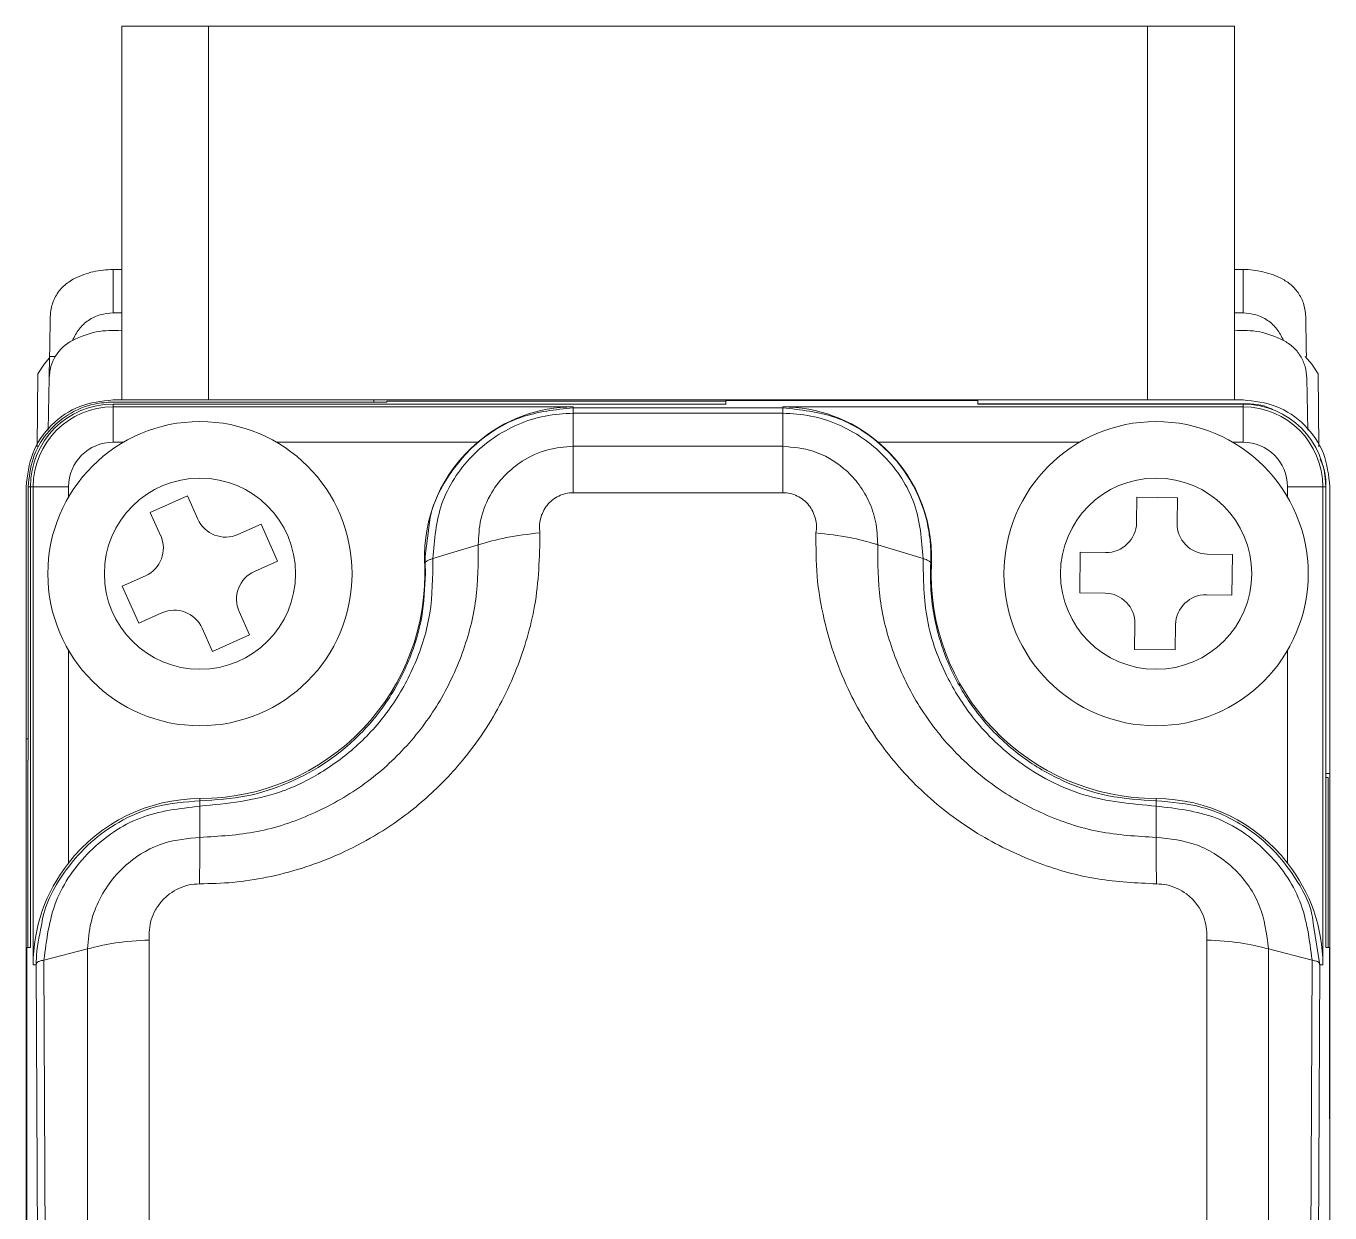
# Paper-space layout '시트2-ENG' of a CAD drawing. Header units: millimetres. Extents: x 5 to 415, y 5 to 292.
# Drawn here: x 39.91 to 54.91, y 103.12 to 116.78 of the extents above; entities that cross this region are included whole.
import ezdxf

# ---------------------------------------------------------------- set-up
doc = ezdxf.new("R2010")
doc.units = ezdxf.units.MM

psp = doc.layouts.new('시트2-ENG')

# ---------------------------------------------------------------- linework, layer by layer
at = {"color": 7, "linetype": 'Continuous', "lineweight": 18}
for p, q in [((41.006, 112.475), (41.006, 116.775)), ((42.006, 116.775), (42.006, 112.475)), ((52.806, 116.775), (42.006, 116.775)), ((52.806, 112.475), (52.806, 116.775)), ((53.806, 116.775), (53.806, 112.475)), ((40.906, 113.976), (40.906, 113.476)), ((40.906, 113.975), (41.006, 113.975)), ((53.806, 113.975), (53.906, 113.975)), ((53.906, 113.975), (53.906, 113.476)), ((41.006, 113.476), (40.906, 113.476)), ((53.906, 113.476), (53.806, 113.476)), ((40.176, 112.975), (40.172, 112.726)), ((40.244, 112.975), (40.176, 112.975)), ((40.039, 112.775), (40.032, 111.933)), ((40.172, 112.726), (40.161, 112.127)), ((54.639, 112.726), (54.65, 112.127)), ((54.779, 111.933), (54.772, 112.775)), ((40.906, 112.475), (43.906, 112.475)), ((44.056, 112.45), (40.906, 112.45)), ((40.906, 112.427), (40.906, 112.394)), ((47.956, 112.427), (40.906, 112.427)), ((40.906, 112.394), (46.201, 112.394)), ((40.906, 112.394), (40.906, 111.987)), ((43.906, 112.45), (43.906, 112.475)), ((43.906, 112.475), (50.606, 112.475)), ((44.056, 112.46), (44.056, 112.45)), ((47.956, 112.46), (44.056, 112.46)), ((46.201, 112.383), (46.201, 112.394)), ((46.201, 112.383), (48.61, 112.383)), ((47.956, 112.467), (47.956, 112.427)), ((50.856, 112.467), (47.956, 112.467)), ((48.61, 112.383), (48.61, 112.394)), ((48.61, 112.394), (53.906, 112.394)), ((50.606, 112.475), (50.606, 112.467)), ((50.606, 112.475), (53.906, 112.475)), ((50.856, 112.427), (50.856, 112.467)), ((53.906, 112.43), (50.856, 112.43)), ((50.856, 112.427), (53.906, 112.427)), ((53.906, 112.427), (53.906, 112.394)), ((53.906, 112.394), (53.906, 111.987)), ((46.201, 112.322), (46.201, 111.941)), ((46.201, 112.322), (48.61, 112.322)), ((48.61, 111.941), (48.61, 112.322)), ((40.906, 111.987), (41.024, 111.987)), ((42.787, 111.987), (45.101, 111.987)), ((46.201, 111.941), (48.61, 111.941)), ((52.024, 111.987), (49.71, 111.987)), ((53.906, 111.987), (53.787, 111.987)), ((39.906, 111.475), (39.906, 108.575)), ((39.931, 108.328), (39.931, 111.476)), ((39.955, 106.173), (39.955, 111.475)), ((39.955, 111.475), (39.987, 111.475)), ((39.987, 111.475), (39.987, 105.975)), ((39.987, 111.475), (40.394, 111.475)), ((40.394, 111.475), (40.394, 111.357)), ((54.824, 111.475), (54.417, 111.475)), ((54.417, 111.475), (54.417, 111.357)), ((54.824, 111.475), (54.824, 105.975)), ((54.857, 111.475), (54.824, 111.475)), ((54.857, 106.173), (54.857, 111.475)), ((54.86, 108.128), (54.86, 111.476)), ((54.906, 108.175), (54.906, 111.475)), ((41.761, 111.369), (41.335, 111.179)), ((41.88, 111.103), (41.761, 111.369)), ((46.199, 111.406), (48.613, 111.406)), ((52.686, 111.354), (52.681, 111.062)), ((53.152, 111.347), (52.686, 111.354)), ((53.148, 111.055), (53.152, 111.347)), ((41.335, 111.179), (41.454, 110.913)), ((42.609, 111.046), (42.343, 110.927)), ((42.8, 110.62), (42.609, 111.046)), ((44.585, 110.648), (45.108, 110.807)), ((49.703, 110.807), (50.226, 110.648)), ((52.034, 110.722), (52.027, 110.256)), ((52.326, 110.718), (52.034, 110.722)), ((42.533, 110.501), (42.8, 110.62)), ((44.491, 110.596), (44.498, 110.596)), ((44.496, 110.675), (44.498, 110.596)), ((44.498, 110.596), (44.501, 110.475)), ((50.313, 110.596), (50.32, 110.596)), ((53.784, 110.695), (53.492, 110.7)), ((53.777, 110.229), (53.784, 110.695)), ((41.278, 110.45), (41.012, 110.331)), ((41.012, 110.331), (41.202, 109.905)), ((52.027, 110.256), (52.319, 110.251)), ((53.485, 110.233), (53.777, 110.229)), ((41.202, 109.905), (41.468, 110.024)), ((42.476, 109.772), (42.357, 110.038)), ((41.931, 109.848), (42.05, 109.581)), ((52.663, 109.896), (52.659, 109.604)), ((53.126, 109.597), (53.13, 109.889)), ((42.05, 109.581), (42.476, 109.772)), ((40.394, 109.594), (40.394, 107.146)), ((52.659, 109.604), (53.126, 109.597)), ((54.417, 109.594), (54.417, 107.146)), ((39.906, 108.575), (39.931, 108.575)), ((39.906, 108.575), (39.906, 97.475)), ((39.925, 106.173), (39.925, 108.328)), ((39.931, 108.328), (39.925, 108.328)), ((54.86, 108.175), (54.906, 108.175)), ((54.906, 108.175), (54.906, 104.203)), ((54.886, 108.128), (54.86, 108.128)), ((54.886, 106.173), (54.886, 108.128)), ((41.906, 107.862), (41.906, 107.887)), ((52.906, 107.887), (52.906, 107.862)), ((41.906, 107.8), (41.906, 107.441)), ((52.906, 107.8), (52.906, 107.441)), ((41.32, 100.315), (41.32, 106.26)), ((53.491, 106.26), (53.491, 100.315)), ((39.914, 87.475), (39.914, 106.173)), ((39.955, 106.173), (39.914, 106.173)), ((40.612, 106.158), (40.111, 106.029)), ((40.612, 106.158), (40.613, 100.239)), ((54.199, 106.158), (54.199, 100.239)), ((54.7, 106.029), (54.199, 106.158)), ((54.9, 106.173), (54.857, 106.173)), ((54.9, 104.203), (54.9, 106.173)), ((39.987, 105.975), (40.023, 105.975)), ((40.023, 105.975), (40.061, 97.92)), ((40.149, 97.975), (40.111, 106.029)), ((54.7, 106.029), (54.662, 97.975)), ((54.788, 105.975), (54.75, 97.92)), ((54.824, 105.975), (54.788, 105.975)), ((54.9, 104.203), (54.906, 104.203)), ((54.906, 102.463), (54.906, 104.203))]:
    psp.add_line(p, q, dxfattribs=at)
at = {"color": 8, "linetype": 'Continuous', "lineweight": 18}
for p, q in [((53.906, 112.427), (53.906, 112.43)), ((39.955, 111.474), (39.931, 111.476)), ((54.86, 111.476), (54.857, 111.476)), ((44.539, 111.001), (44.496, 110.675)), ((54.718, 106.426), (54.788, 105.975))]:
    psp.add_line(p, q, dxfattribs=at)
at = {"color": 7, "linetype": 'Continuous', "lineweight": 18, "flags": 128}
for points in [[(40.039, 112.775), (40.112, 112.884), (40.176, 112.959)], [(54.772, 112.775), (54.699, 112.884), (54.622, 112.973)]]:
    psp.add_lwpolyline(points, dxfattribs=at)
at = {"color": 7, "linetype": 'Continuous', "lineweight": 18}
for centre, radius in [((41.906, 110.475), 1.75), ((52.906, 110.475), 1.75), ((41.906, 110.475), 1.1), ((52.906, 110.475), 1.1)]:
    psp.add_circle(centre, radius, dxfattribs=at)
for centre, radius, start, end in [((53.906, 112.975), 1, 63.6986, 90), ((40.672, 112.717), 0.5, 117.8883, 179), ((40.906, 111.475), 0.951, 90, 180), ((40.906, 111.475), 0.919, 90, 180), ((53.906, 111.475), 0.951, 0, 90), ((53.906, 111.475), 0.919, 0, 90), ((40.906, 111.475), 0.512, 90, 180), ((46.201, 110.675), 1.712, 129.9741, 182.6659), ((48.61, 110.675), 1.712, 357.3341, 50.0259), ((53.906, 111.475), 0.512, 0, 90), ((42.2, 111.246), 0.35, 204.1047, 294.1047), ((52.331, 111.068), 0.35, 269.1229, 359.1229), ((53.498, 111.05), 0.35, 179.1229, 269.1229), ((41.135, 110.77), 0.35, 294.1047, 24.1047), ((41.906, 110.475), 2.588, 270, 2.6659), ((52.906, 110.475), 2.588, 177.3341, 270), ((42.676, 110.181), 0.35, 114.1047, 204.1047), ((52.313, 109.901), 0.35, 359.1229, 89.1229), ((53.48, 109.883), 0.35, 89.1229, 179.1229), ((41.611, 109.705), 0.35, 24.1047, 114.1047), ((41.906, 105.975), 1.912, 90, 142.2583), ((52.906, 105.975), 1.912, 37.7417, 90)]:
    psp.add_arc(centre, radius, start, end, dxfattribs=at)
for centre, major_axis, start_param, end_param in [((46.201, 110.704), (0, 1.69), 0, 0.708773), ((48.61, 110.704), (0, 1.69), 5.574412, 6.283185), ((41.873, 105.975), (1.886, 0), 2.472305, 3.141593), ((52.938, 105.975), (1.886, 0), 0, 0.669288)]:
    psp.add_ellipse(centre, major_axis=major_axis, ratio=0.999853, start_param=start_param, end_param=end_param, dxfattribs=at)
for points in [[(41.006, 116.775), (41.021, 116.775), (41.051, 116.775), (41.282, 116.775), (41.613, 116.775), (41.875, 116.775), (42.006, 116.775)], [(52.806, 116.775), (52.937, 116.775), (53.199, 116.775), (53.529, 116.775), (53.761, 116.775), (53.791, 116.775), (53.806, 116.775)], [(40.463, 113.872), (40.533, 113.902), (40.675, 113.962), (40.829, 113.971), (40.906, 113.975)], [(40.438, 113.159), (40.528, 113.199), (40.709, 113.278), (40.907, 113.273), (41.006, 113.27)], [(53.806, 113.27), (53.904, 113.273), (54.102, 113.278), (54.283, 113.199), (54.373, 113.159)], [(54.373, 113.159), (54.411, 113.136), (54.487, 113.088), (54.57, 112.982), (54.627, 112.859), (54.635, 112.771), (54.639, 112.726)], [(40.906, 112.475), (40.775, 112.46), (40.513, 112.43), (40.182, 112.199), (39.951, 111.869), (39.921, 111.607), (39.906, 111.475)], [(46.201, 112.322), (46.201, 112.339), (46.201, 112.374), (46.201, 112.38), (46.201, 112.383)], [(48.61, 112.322), (48.61, 112.339), (48.61, 112.374), (48.61, 112.38), (48.61, 112.383)], [(53.906, 112.475), (54.037, 112.46), (54.299, 112.43), (54.629, 112.199), (54.861, 111.869), (54.891, 111.607), (54.906, 111.475)], [(46.199, 111.406), (46.199, 111.51), (46.2, 111.718), (46.201, 111.867), (46.201, 111.941)], [(48.613, 111.406), (48.612, 111.51), (48.612, 111.718), (48.611, 111.867), (48.61, 111.941)]]:
    psp.add_open_spline(points, degree=3, dxfattribs=at)
for points, knots in [([(40.463, 113.872), (40.418, 113.845), (40.33, 113.791), (40.238, 113.665), (40.192, 113.541), (40.186, 113.463), (40.184, 113.432)], [0, 0, 0, 0, 0.270501, 0.540639, 0.820445, 1, 1, 1, 1]), ([(54.627, 113.432), (54.623, 113.478), (54.614, 113.568), (54.554, 113.695), (54.466, 113.802), (54.387, 113.849), (54.349, 113.872)], [0, 0, 0, 0, 0.268331, 0.522065, 0.764688, 1, 1, 1, 1]), ([(40.184, 113.432), (40.182, 113.327), (40.18, 113.181), (40.177, 113.021), (40.176, 112.975)], [0, 0, 0, 0, 0.715699, 1, 1, 1, 1]), ([(40.906, 113.476), (40.856, 113.471), (40.756, 113.463), (40.621, 113.395), (40.507, 113.294), (40.463, 113.205), (40.44, 113.16)], [0, 0, 0, 0, 0.249883, 0.499844, 0.749883, 1, 1, 1, 1]), ([(53.906, 113.476), (53.955, 113.471), (54.055, 113.463), (54.191, 113.395), (54.304, 113.294), (54.349, 113.205), (54.371, 113.16)], [0, 0, 0, 0, 0.249826, 0.499768, 0.749826, 1, 1, 1, 1]), ([(54.627, 113.432), (54.628, 113.357), (54.631, 113.212), (54.634, 113.052), (54.635, 112.975)], [0, 0, 0, 0, 0.523313, 1, 1, 1, 1]), ([(39.931, 111.476), (39.941, 111.585), (39.963, 111.804), (40.131, 112.097), (40.378, 112.317), (40.653, 112.434), (40.834, 112.446), (40.906, 112.45)], [0, 0, 0, 0, 0.214703, 0.429407, 0.644092, 0.858769, 1, 1, 1, 1]), ([(46.201, 112.383), (45.996, 112.362), (45.579, 112.318), (45.042, 111.979), (44.716, 111.55), (44.561, 111.211), (44.543, 111.042), (44.539, 111.001)], [0, 0, 0, 0, 0.261145, 0.531603, 0.781531, 0.947839, 1, 1, 1, 1]), ([(50.284, 111.002), (50.281, 111.018), (50.25, 111.174), (50.125, 111.519), (49.779, 111.97), (49.237, 112.317), (48.817, 112.361), (48.61, 112.383)], [0, 0, 0, 0, 0.019748, 0.204658, 0.465549, 0.736715, 1, 1, 1, 1]), ([(53.906, 112.43), (54.016, 112.427), (54.136, 112.425), (54.236, 112.368), (54.244, 112.364)], [0, 0, 0, 0, 0.926341, 1, 1, 1, 1]), ([(44.585, 110.648), (44.603, 110.864), (44.637, 111.296), (44.947, 111.763), (45.275, 112.044), (45.562, 112.201), (45.874, 112.302), (46.092, 112.315), (46.201, 112.322)], [0, 0, 0, 0, 0.249328, 0.498429, 0.623734, 0.74892, 0.874188, 1, 1, 1, 1]), ([(48.61, 112.322), (48.719, 112.315), (48.937, 112.302), (49.249, 112.201), (49.536, 112.044), (49.865, 111.763), (50.174, 111.296), (50.209, 110.864), (50.226, 110.648)], [0, 0, 0, 0, 0.125761, 0.251022, 0.376238, 0.501616, 0.75075, 1, 1, 1, 1]), ([(46.201, 111.941), (46.102, 111.933), (45.894, 111.917), (45.629, 111.792), (45.413, 111.619), (45.241, 111.396), (45.122, 111.115), (45.112, 110.905), (45.108, 110.807)], [0, 0, 0, 0, 0.1677364, 0.3521428, 0.4871717, 0.6389737, 0.831837, 1, 1, 1, 1]), ([(49.703, 110.807), (49.7, 110.898), (49.693, 111.073), (49.606, 111.315), (49.481, 111.521), (49.279, 111.732), (48.985, 111.905), (48.729, 111.93), (48.61, 111.941)], [0, 0, 0, 0, 0.155857, 0.300953, 0.437924, 0.567125, 0.799357, 1, 1, 1, 1]), ([(54.792, 111.792), (54.809, 111.757), (54.856, 111.658), (54.858, 111.547), (54.86, 111.476)], [0, 0, 0, 0, 0.355199, 1, 1, 1, 1]), ([(45.818, 110.946), (45.815, 110.972), (45.809, 111.026), (45.822, 111.108), (45.851, 111.189), (45.897, 111.262), (45.958, 111.324), (46.032, 111.37), (46.113, 111.401), (46.17, 111.405), (46.199, 111.406)], [0, 0, 0, 0, 0.11782, 0.242931, 0.371062, 0.499161, 0.624773, 0.752597, 0.87771, 1, 1, 1, 1]), ([(48.613, 111.406), (48.641, 111.405), (48.698, 111.401), (48.779, 111.37), (48.853, 111.324), (48.914, 111.263), (48.96, 111.189), (48.989, 111.109), (49.003, 111.026), (48.996, 110.972), (48.993, 110.945)], [0, 0, 0, 0, 0.120683, 0.247152, 0.372056, 0.500257, 0.625655, 0.756459, 0.880216, 1, 1, 1, 1]), ([(41.901, 106.906), (42.03, 106.909), (42.289, 106.915), (42.682, 106.977), (43.078, 107.078), (43.479, 107.228), (43.87, 107.423), (44.206, 107.644), (44.485, 107.867), (44.714, 108.084), (44.947, 108.343), (45.175, 108.649), (45.385, 109.004), (45.551, 109.369), (45.675, 109.737), (45.802, 110.255), (45.812, 110.663), (45.818, 110.946)], [0, 0, 0, 0, 0.060235, 0.121547, 0.186565, 0.252318, 0.32267, 0.392872, 0.442647, 0.492629, 0.543146, 0.609312, 0.67526, 0.741717, 0.80245, 0.863246, 1, 1, 1, 1]), ([(45.108, 110.807), (45.212, 110.837), (45.419, 110.897), (45.685, 110.929), (45.818, 110.946)], [0, 0, 0, 0, 0.50013, 1, 1, 1, 1]), ([(48.993, 110.945), (48.993, 110.779), (48.992, 110.443), (49.075, 109.963), (49.204, 109.512), (49.416, 109.008), (49.752, 108.454), (50.263, 107.897), (50.871, 107.447), (51.538, 107.132), (52.222, 106.938), (52.682, 106.917), (52.91, 106.906)], [0, 0, 0, 0, 0.080707, 0.163031, 0.235727, 0.308087, 0.427291, 0.54596, 0.667966, 0.784297, 0.893231, 1, 1, 1, 1]), ([(49.703, 110.807), (49.693, 110.811), (49.599, 110.841), (49.373, 110.899), (49.125, 110.929), (48.993, 110.945)], [0, 0, 0, 0, 0.057383, 0.500719, 1, 1, 1, 1]), ([(45.108, 110.807), (45.107, 110.597), (45.106, 110.174), (44.942, 109.554), (44.667, 108.971), (44.274, 108.452), (43.781, 108.017), (43.203, 107.693), (42.57, 107.479), (42.126, 107.454), (41.906, 107.441)], [0, 0, 0, 0, 0.123584, 0.248726, 0.373798, 0.499207, 0.624438, 0.749796, 0.875432, 1, 1, 1, 1]), ([(52.906, 107.441), (52.685, 107.454), (52.241, 107.48), (51.607, 107.692), (51.031, 108.017), (50.538, 108.452), (50.144, 108.971), (49.87, 109.554), (49.705, 110.174), (49.704, 110.597), (49.703, 110.807)], [0, 0, 0, 0, 0.1246908, 0.2501464, 0.3754264, 0.5008375, 0.6259945, 0.7513068, 0.8764488, 1, 1, 1, 1]), ([(41.906, 107.8), (42.222, 107.831), (42.712, 107.88), (43.312, 108.179), (43.745, 108.502), (44.117, 108.927), (44.401, 109.44), (44.581, 110.025), (44.584, 110.437), (44.585, 110.648)], [0, 0, 0, 0, 0.208514, 0.323681, 0.445533, 0.574254, 0.709641, 0.851769, 1, 1, 1, 1]), ([(44.498, 110.596), (44.499, 110.601), (44.501, 110.61), (44.519, 110.624), (44.547, 110.637), (44.573, 110.644), (44.585, 110.648)], [0, 0, 0, 0, 0.2476857, 0.5000274, 0.7523547, 1, 1, 1, 1]), ([(50.226, 110.648), (50.229, 110.412), (50.236, 109.936), (50.467, 109.306), (50.826, 108.748), (51.335, 108.264), (52.056, 107.878), (52.624, 107.826), (52.906, 107.8)], [0, 0, 0, 0, 0.165533, 0.335366, 0.46358, 0.624197, 0.813309, 1, 1, 1, 1]), ([(50.313, 110.596), (50.311, 110.603), (50.306, 110.615), (50.277, 110.631), (50.25, 110.641), (50.232, 110.646), (50.226, 110.648)], [0, 0, 0, 0, 0.3750968, 0.6707688, 0.8788018, 1, 1, 1, 1]), ([(52.906, 107.862), (52.721, 107.873), (52.358, 107.896), (51.846, 108.07), (51.381, 108.334), (50.989, 108.682), (50.67, 109.104), (50.487, 109.489), (50.384, 109.824), (50.329, 110.1), (50.306, 110.364), (50.311, 110.535), (50.313, 110.596)], [0, 0, 0, 0, 0.126294, 0.248663, 0.370087, 0.498036, 0.617487, 0.748454, 0.805475, 0.874075, 0.955183, 1, 1, 1, 1]), ([(44.501, 110.475), (44.493, 110.309), (44.477, 109.978), (44.33, 109.486), (44.098, 109.037), (43.829, 108.701), (43.583, 108.471), (43.31, 108.263), (42.936, 108.059), (42.439, 107.894), (42.087, 107.873), (41.906, 107.862)], [0, 0, 0, 0, 0.125745, 0.25123, 0.384795, 0.501655, 0.567479, 0.631015, 0.751263, 0.872159, 1, 1, 1, 1]), ([(40.083, 106.427), (40.086, 106.446), (40.119, 106.68), (40.314, 107.023), (40.635, 107.39), (40.984, 107.638), (41.407, 107.823), (41.734, 107.848), (41.906, 107.862)], [0, 0, 0, 0, 0.023377, 0.284963, 0.454083, 0.610185, 0.794428, 1, 1, 1, 1]), ([(41.906, 107.862), (41.906, 107.859), (41.906, 107.852), (41.906, 107.817), (41.906, 107.8)], [0, 0, 0, 0, 0.497258, 1, 1, 1, 1]), ([(52.906, 107.8), (52.906, 107.817), (52.906, 107.852), (52.906, 107.859), (52.906, 107.862)], [0, 0, 0, 0, 0.502742, 1, 1, 1, 1]), ([(52.906, 107.862), (53.084, 107.847), (53.459, 107.816), (53.917, 107.59), (54.268, 107.3), (54.52, 106.969), (54.688, 106.669), (54.713, 106.469), (54.718, 106.426)], [0, 0, 0, 0, 0.213112, 0.447815, 0.598568, 0.757367, 0.948269, 1, 1, 1, 1]), ([(40.111, 106.029), (40.14, 106.261), (40.198, 106.724), (40.612, 107.308), (41.202, 107.719), (41.671, 107.773), (41.906, 107.8)], [0, 0, 0, 0, 0.249805, 0.4994208, 0.7493558, 1, 1, 1, 1]), ([(52.906, 107.8), (53.14, 107.773), (53.609, 107.72), (54.199, 107.309), (54.613, 106.725), (54.671, 106.261), (54.7, 106.029)], [0, 0, 0, 0, 0.2502245, 0.5000044, 0.7497637, 1, 1, 1, 1]), ([(41.906, 107.441), (41.766, 107.428), (41.469, 107.4), (41.126, 107.201), (40.891, 106.963), (40.743, 106.731), (40.637, 106.459), (40.621, 106.261), (40.612, 106.158)], [0, 0, 0, 0, 0.20459, 0.437673, 0.566426, 0.702382, 0.846176, 1, 1, 1, 1]), ([(41.901, 106.906), (41.902, 107.01), (41.904, 107.217), (41.905, 107.366), (41.906, 107.441)], [0, 0, 0, 0, 0.497276, 1, 1, 1, 1]), ([(52.906, 107.441), (52.906, 107.366), (52.907, 107.217), (52.909, 107.01), (52.91, 106.906)], [0, 0, 0, 0, 0.502722, 1, 1, 1, 1]), ([(54.199, 106.158), (54.177, 106.329), (54.135, 106.664), (53.879, 107.026), (53.612, 107.241), (53.311, 107.398), (53.065, 107.424), (52.906, 107.441)], [0, 0, 0, 0, 0.256012, 0.50256, 0.638236, 0.766006, 1, 1, 1, 1]), ([(41.32, 106.26), (41.322, 106.34), (41.325, 106.46), (41.392, 106.608), (41.463, 106.709), (41.554, 106.794), (41.661, 106.857), (41.779, 106.899), (41.861, 106.904), (41.901, 106.906)], [0, 0, 0, 0, 0.245572, 0.373218, 0.499285, 0.625401, 0.751777, 0.877837, 1, 1, 1, 1]), ([(52.91, 106.906), (52.95, 106.904), (53.032, 106.899), (53.15, 106.857), (53.257, 106.794), (53.348, 106.709), (53.419, 106.609), (53.486, 106.461), (53.489, 106.34), (53.491, 106.26)], [0, 0, 0, 0, 0.121784, 0.248137, 0.373872, 0.500587, 0.62603, 0.753831, 1, 1, 1, 1]), ([(40.612, 106.158), (40.716, 106.184), (40.923, 106.234), (41.188, 106.252), (41.32, 106.26)], [0, 0, 0, 0, 0.500435, 1, 1, 1, 1]), ([(53.491, 106.26), (53.624, 106.252), (53.888, 106.235), (54.095, 106.184), (54.199, 106.158)], [0, 0, 0, 0, 0.49864, 1, 1, 1, 1]), ([(40.111, 106.029), (40.102, 106.027), (40.075, 106.021), (40.047, 106.013), (40.027, 105.999), (40.024, 105.983), (40.023, 105.975)], [0, 0, 0, 0, 0.183981, 0.49927, 0.753248, 1, 1, 1, 1]), ([(54.7, 106.029), (54.713, 106.026), (54.739, 106.018), (54.766, 106.014), (54.782, 106), (54.787, 105.983), (54.788, 105.978), (54.788, 105.975)], [0, 0, 0, 0, 0.249886, 0.499926, 0.747959, 0.907794, 1, 1, 1, 1])]:
    psp.add_open_spline(points, degree=3, knots=knots, dxfattribs=at)
at = {"color": 8, "linetype": 'Continuous', "lineweight": 18}
for points, knots in [([(50.313, 110.596), (50.314, 110.679), (50.316, 110.815), (50.293, 110.949), (50.284, 111.002)], [0, 0, 0, 0, 0.605148, 1, 1, 1, 1]), ([(40.023, 105.975), (40.023, 105.976), (40.023, 105.977), (40.023, 105.983), (40.023, 106.004), (40.025, 106.154), (40.056, 106.298), (40.083, 106.427)], [0, 0, 0, 0, 0.001181, 0.010701, 0.037347, 0.138471, 1, 1, 1, 1])]:
    psp.add_open_spline(points, degree=3, knots=knots, dxfattribs=at)

doc.saveas('drawing.dxf')
